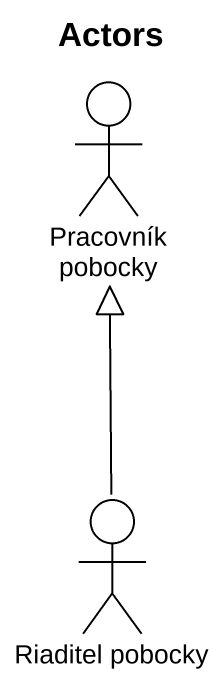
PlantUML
@startuml
title Actors
actor "Pracovník pobocky" as Pracovník_pobocky
actor "Riaditel pobocky" as Riaditel_pobocky
Riaditel_pobocky -up-|> Pracovník_pobocky
@enduml
